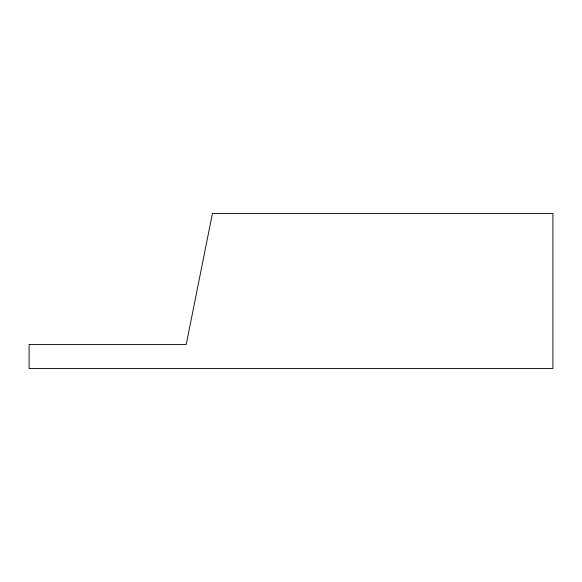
<?xml version="1.0" encoding="UTF-8"?>
<svg xmlns="http://www.w3.org/2000/svg" width="582" height="582" viewBox="0 0 582 582"><rect width="100%" height="100%" fill="white"/><g stroke="black" fill="none" stroke-linecap="round" stroke-linejoin="round"><path stroke-width="0.87" d="M212.43 213.478L186.24 344.428L29.1 344.428L29.1 368.522L552.9 368.522L552.9 213.478L212.43 213.478"/></g></svg>
